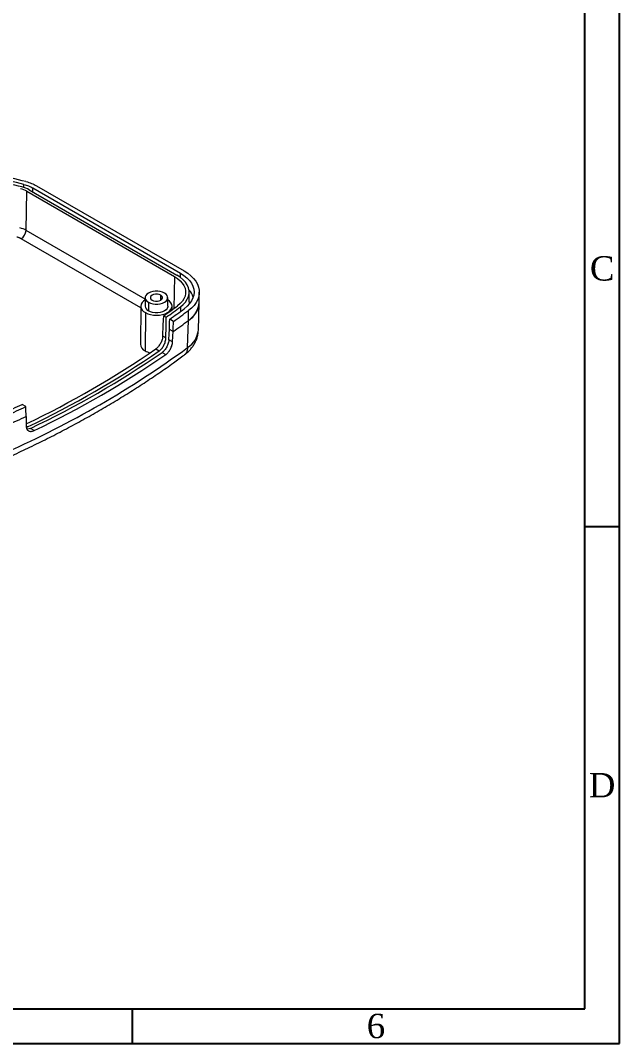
# Model space of a CAD drawing. Header units: millimetres. Extents: x 8 to 428, y 0 to 297.
# Drawn here: x 341.9 to 428, y 0.4 to 147.4 of the extents above; entities that cross this region are included whole.
import ezdxf

# ---------------------------------------------------------------- set-up
doc = ezdxf.new("R2010")
doc.units = ezdxf.units.MM

msp = doc.modelspace()

# ---------------------------------------------------------------- linework, layer by layer
at = {"color": 7, "linetype": 'Continuous'}
for p, q in [((427.9759, 0.3505), (427.9759, 297.3505)), ((422.9759, 5.3505), (422.9759, 292.3505)), ((17.9759, 5.3505), (422.9759, 5.3505)), ((7.9759, 0.3505), (427.9759, 0.3505))]:
    msp.add_line(p, q, dxfattribs=at)
at = {"color": 8, "linetype": 'Continuous', "lineweight": 15}
for p, q in [((342.3704, 123.3739), (342.3704, 123.8265)), ((343.664, 122.7408), (343.664, 123.3157)), ((359.8029, 107.3374), (342.7042, 117.2083)), ((359.1776, 106.0871), (341.9973, 116.005)), ((364.0257, 110.5775), (363.9227, 105.975)), ((364.8777, 110.4559), (364.8777, 111.0693)), ((362.0489, 107.1883), (362.0489, 107.9026)), ((364.8687, 106.2028), (364.8753, 105.549)), ((342.9195, 88.9813), (342.7204, 89.0963))]:
    msp.add_line(p, q, dxfattribs=at)
at = {"color": 7, "linetype": 'Continuous', "lineweight": 15}
for p, q in [((344.1943, 123.6219), (365.408, 111.3755)), ((342.7043, 117.2083), (342.8062, 122.8274)), ((342.8061, 122.8273), (364.0257, 110.5775)), ((343.16, 123.0318), (364.3798, 110.7819)), ((343.664, 123.3157), (364.8777, 111.0693)), ((359.8052, 107.5512), (359.7921, 106.3265)), ((363.0682, 106.3265), (363.0551, 107.5512)), ((366.1553, 106.9294), (366.137, 108.3583)), ((367.5913, 106.9037), (367.5913, 108.3327)), ((359.1802, 106.3286), (359.1217, 100.858)), ((360.2811, 106.8821), (360.2719, 105.652)), ((363.6858, 105.8022), (363.6801, 106.3286)), ((367.4639, 102.8934), (367.59, 106.824)), ((359.8392, 105.4022), (359.7978, 99.9075)), ((362.4818, 104.9381), (362.8376, 104.7327)), ((363.8711, 104.136), (363.3381, 104.4437)), ((366.0154, 104.2576), (366.0154, 105.6865)), ((363.8323, 102.6796), (363.2993, 102.9873)), ((365.916, 100.3704), (366.0154, 104.2576)), ((362.7852, 101.761), (362.3369, 102.0198)), ((363.7587, 101.199), (363.2257, 101.5067)), ((361.3516, 100.1827), (361.8373, 99.9023)), ((362.2396, 99.67), (362.7721, 99.3627)), ((342.6579, 91.8899), (342.1249, 92.1976)), ((342.7476, 88.9161), (342.9195, 88.9813)), ((343.8543, 88.4417), (343.3219, 88.7491))]:
    msp.add_line(p, q, dxfattribs=at)
for p, q in [((427.9759, 74.6005), (422.9759, 74.6005)), ((357.9759, 0.3505), (357.9759, 5.3505))]:
    msp.add_line(p, q)
at = {"color": 7, "linetype": 'Continuous', "lineweight": 15, "flags": 128}
for points in [[(364.0257, 110.5775), (364.4654, 110.291), (364.8422, 109.9761), (365.1507, 109.6372), (365.3862, 109.2794), (365.5454, 108.9079), (365.626, 108.528), (365.6268, 108.1452), (365.5479, 107.7652), (365.3902, 107.3934), (365.1562, 107.0352), (364.8493, 106.696), (364.4738, 106.3805)], [(364.8687, 106.2028), (365.2783, 106.547), (365.6132, 106.9171), (365.8685, 107.3079), (366.0405, 107.7135), (366.1267, 108.1281), (366.1258, 108.5457), (366.0378, 108.9603), (365.8641, 109.3656), (365.6071, 109.756), (365.2706, 110.1257), (364.8595, 110.4693), (364.3798, 110.7819)], [(364.8777, 111.0693), (365.3751, 110.7483), (365.8077, 110.3973), (366.17, 110.0207), (366.4576, 109.6232), (366.6669, 109.2097), (366.7953, 108.7854), (366.8412, 108.3554), (366.804, 107.9252), (366.6843, 107.5), (366.4835, 107.0851), (366.204, 106.6857), (365.8494, 106.3067), (365.424, 105.9528)], [(365.408, 111.3755), (365.9239, 111.0451), (366.378, 110.6858), (366.7654, 110.3014), (367.0821, 109.8959), (367.3245, 109.4737), (367.4901, 109.0393), (367.5772, 108.5974), (367.5848, 108.1526), (367.5128, 107.7098), (367.362, 107.2736), (367.1341, 106.8488), (366.8314, 106.4397), (366.4572, 106.051), (366.0154, 105.6865)], [(362.5792, 108.2088), (362.2947, 108.3397), (361.9669, 108.4309), (361.6121, 108.4776), (361.2482, 108.4776), (360.8935, 108.4309), (360.5656, 108.3397), (360.2811, 108.2088), (360.0542, 108.0445), (359.8964, 107.8553), (359.8154, 107.6505), (359.8154, 107.4404), (359.8964, 107.2356), (360.0542, 107.0463), (360.2811, 106.8821)], [(360.2811, 106.8821), (360.5656, 106.7511), (360.8935, 106.66), (361.2482, 106.6132), (361.6121, 106.6132), (361.9669, 106.66), (362.2947, 106.7511), (362.5792, 106.8821), (362.8061, 107.0463), (362.964, 107.2356), (363.0449, 107.4404), (363.0449, 107.6505), (362.964, 107.8553), (362.8061, 108.0445), (362.5792, 108.2088)], [(362.0489, 107.9026), (361.8274, 107.9955), (361.567, 108.0443), (361.2933, 108.0443), (361.0329, 107.9955), (360.8114, 107.9026), (360.6505, 107.7748), (360.5659, 107.6245), (360.5659, 107.4664), (360.6505, 107.3161), (360.8114, 107.1883)], [(360.8114, 107.1883), (361.0329, 107.0954), (361.2933, 107.0465), (361.567, 107.0465), (361.8274, 107.0954), (362.0489, 107.1883), (362.2098, 107.3161), (362.2944, 107.4664), (362.2944, 107.6245), (362.2098, 107.7748), (362.0489, 107.9026)], [(359.8392, 105.4022), (360.1801, 105.2406), (360.5691, 105.1206), (360.9912, 105.0467), (361.4302, 105.0217), (361.8691, 105.0467), (362.2912, 105.1206), (362.6802, 105.2406), (363.0212, 105.4022), (363.301, 105.599), (363.5089, 105.8236), (363.6369, 106.0672), (363.6802, 106.3206), (363.6369, 106.574), (363.5089, 106.8177), (363.301, 107.0423), (363.0587, 107.2169)], [(363.0682, 106.3265), (363.058, 106.2147), (362.9763, 106.0083), (362.8172, 105.8175), (362.5885, 105.652), (362.3017, 105.5199), (361.9712, 105.428), (361.6136, 105.3809), (361.2468, 105.3809), (360.8891, 105.428), (360.5586, 105.5199), (360.2719, 105.652)], [(366.1553, 106.9294), (366.1449, 106.6986), (366.1325, 106.6007)], [(362.3369, 102.0198), (362.418, 103.6539), (362.4818, 104.9381)], [(362.7852, 101.761), (362.8146, 103.4252), (362.8376, 104.7327)], [(363.2257, 101.5067), (363.2669, 102.3358), (363.2993, 102.9873)], [(363.7587, 101.199), (363.7999, 102.0281), (363.8323, 102.6796)], [(342.7055, 90.4834), (342.7141, 89.683), (342.7209, 89.0542)]]:
    msp.add_lwpolyline(points, dxfattribs=at)
at = {"color": 7, "linetype": 'Continuous', "lineweight": 15}
for centre, radius, start, end in [((323.5989, 50.2936), 75.4606, 75.811396, 82.144875), ((323.6121, 49.5938), 76.5661, 75.818439, 82.152637), ((323.628, 48.8583), 77.7335, 75.818459, 82.152628), ((341.0956, 119.3625), 4.2101, 60.636953, 76.262216), ((341.1646, 117.3035), 1.5426, 302.67415, 356.459755), ((363.8843, 106.6435), 3.0043, 18.930388, 42.194997), ((360.1816, 106.317), 0.9768, 112.892125, 249.478757), ((360.5927, 106.388), 0.8029, 184.394936, 246.450714), ((294.9394, 200.3153), 116.8708, 305.30461, 306.510364), ((295.0601, 200.5091), 117.3325, 305.285678, 306.510035), ((295.2497, 200.754), 117.9479, 305.259167, 306.509808), ((364.1561, 107.1572), 3.4445, 302.669243, 355.779605), ((364.2975, 107.073), 3.2982, 301.391351, 357.057496), ((295.4823, 200.9724), 118.5509, 305.230936, 306.509843), ((295.4695, 199.5608), 118.5725, 305.20814, 306.509811), ((282.8139, 214.2743), 140.9967, 293.880884, 306.113739), ((282.569, 214.8214), 139.0998, 295.623035, 304.497835), ((360.235, 100.9341), 1.1158, 183.910629, 246.935147), ((282.6382, 215.2485), 139.9187, 295.520324, 304.4743), ((282.7725, 215.4805), 140.4532, 295.537396, 304.457227), ((282.9501, 215.7879), 141.1609, 295.5598, 304.434823), ((361.1847, 102.3887), 2.8426, 240.797149, 256.775575), ((271.8791, 241.2527), 164.7783, 294.232535, 295.233283), ((272.0462, 241.5668), 165.4968, 294.232255, 295.256131), ((272.0755, 240.074), 165.4265, 294.232072, 295.274593)]:
    msp.add_arc(centre, radius, start, end, dxfattribs=at)
at = {"color": 8, "linetype": 'Continuous', "lineweight": 15}
msp.add_arc((364.0689, 103.24), 3.4127, 302.768429, 354.170835, dxfattribs=at)
at = {"color": 7, "linetype": 'Continuous', "lineweight": 15}
for centre, major_axis, ratio, start_param, end_param in [((340.6817, 121.5996), (3.0054, 0.0009), 0.57736208, 0.78553232, 1.15562768), ((247.7628, -191.8222), (103.7725, 3550.2187), 0.03019706, 4.79640715, 4.79681881), ((247.7628, -191.8222), (104.2941, 3568.0645), 0.03019706, 4.79590386, 4.79631344), ((247.7628, -191.8222), (-107.9991, 3445.6592), 0.03019191, 4.79346536, 4.79387494)]:
    msp.add_ellipse(centre, major_axis=major_axis, ratio=ratio, start_param=start_param, end_param=end_param, dxfattribs=at)
for points, knots in [([(342.3704, 123.8265), (342.6137, 123.7647), (342.8427, 123.691), (343.2739, 123.5207), (343.4761, 123.4242), (343.664, 123.3157)], [0, 0, 0, 0, 0.5, 0.5, 1, 1, 1, 1]), ([(342.6724, 124.2228), (342.9586, 124.1502), (343.2281, 124.0634), (343.7354, 123.8631), (343.9732, 123.7495), (344.1943, 123.6219)], [0, 0, 0, 0, 0.5, 0.5, 1, 1, 1, 1]), ([(341.9973, 116.005), (341.9751, 116.0175), (341.9307, 116.0425), (341.8604, 116.0775), (341.7877, 116.1108), (341.6873, 116.1524), (341.5558, 116.1999), (341.4437, 116.2304), (341.3875, 116.2457)], [0, 0, 0, 0, 0.12531326, 0.250220242, 0.374988762, 0.499887528, 0.749481674, 1, 1, 1, 1]), ([(362.3369, 102.0198), (362.3329, 101.9402), (362.3231, 101.858), (362.2923, 101.6885), (362.2709, 101.6002), (362.2178, 101.4233), (362.1862, 101.3351), (362.1133, 101.1593), (362.0714, 101.071), (361.9811, 100.9021), (361.9323, 100.8207), (361.8273, 100.6642), (361.7714, 100.5897), (361.5996, 100.3848), (361.4758, 100.2687), (361.3516, 100.1827)], [0, 0, 0, 0, 0.125, 0.125, 0.25, 0.25, 0.375, 0.375, 0.5, 0.5, 0.625, 0.625, 0.75, 0.75, 1, 1, 1, 1]), ([(361.8373, 99.9023), (361.8995, 99.9454), (361.9605, 99.9953), (362.0804, 100.1086), (362.1397, 100.1726), (362.2533, 100.3111), (362.3071, 100.3851), (362.4089, 100.5421), (362.4573, 100.626), (362.5443, 100.7968), (362.5834, 100.8842), (362.6527, 101.0628), (362.6827, 101.1539), (362.7553, 101.4215), (362.7824, 101.5987), (362.7852, 101.761)], [0, 0, 0, 0, 0.125, 0.125, 0.25, 0.25, 0.375, 0.375, 0.5, 0.5, 0.625, 0.625, 0.75, 0.75, 1, 1, 1, 1]), ([(363.2257, 101.5067), (363.2217, 101.4271), (363.2119, 101.3449), (363.1811, 101.1754), (363.1597, 101.0872), (363.1065, 100.9102), (363.0749, 100.8221), (363.0019, 100.6463), (362.9601, 100.558), (362.8696, 100.3892), (362.8208, 100.3078), (362.7157, 100.1514), (362.6598, 100.0769), (362.4878, 99.872), (362.3639, 99.756), (362.2396, 99.67)], [0, 0, 0, 0, 0.125, 0.125, 0.25, 0.25, 0.375, 0.375, 0.5, 0.5, 0.625, 0.625, 0.75, 0.75, 1, 1, 1, 1]), ([(365.4327, 99.3017), (365.5364, 99.3815), (365.8132, 99.5946), (366.1998, 99.964), (366.5765, 100.4107), (366.8784, 100.8647), (367.1285, 101.3545), (367.3152, 101.8774), (367.433, 102.3969), (367.4508, 102.7358), (367.4588, 102.888)], [0, 0, 0, 0, 0.09052779, 0.24167614, 0.37346451, 0.50142534, 0.62615264, 0.76125005, 0.89271158, 1, 1, 1, 1]), ([(362.7721, 99.3627), (362.8343, 99.4056), (362.8956, 99.4554), (363.0164, 99.568), (363.0766, 99.6315), (363.1922, 99.7689), (363.2472, 99.8422), (363.3519, 99.9977), (363.4019, 100.0807), (363.4925, 100.2496), (363.5335, 100.3359), (363.607, 100.5122), (363.6392, 100.602), (363.7187, 100.8657), (363.7508, 101.0398), (363.7587, 101.199)], [0, 0, 0, 0, 0.125, 0.125, 0.25, 0.25, 0.375, 0.375, 0.5, 0.5, 0.625, 0.625, 0.75, 0.75, 1, 1, 1, 1]), ([(339.384, 84.26), (339.8347, 84.4643), (341.1407, 85.0564), (343.269, 86.0613), (345.7532, 87.2847), (348.1911, 88.54), (350.5823, 89.8263), (352.9255, 91.143), (355.2196, 92.4896), (357.4633, 93.8655), (359.656, 95.2699), (361.7953, 96.7028), (363.721, 98.0471), (364.9152, 98.9224), (365.4327, 99.3017)], [0, 0, 0, 0, 0.04664992, 0.13518052, 0.22372034, 0.31226795, 0.4008228, 0.48938417, 0.57795118, 0.66652277, 0.75509768, 0.84367439, 0.93225068, 1, 1, 1, 1]), ([(342.7209, 89.0542), (342.7217, 88.9774), (342.7298, 88.9054), (342.7598, 88.7711), (342.782, 88.7081), (342.8397, 88.5952), (342.8748, 88.5455), (342.9572, 88.4595), (343.0051, 88.4231), (343.1095, 88.3668), (343.1663, 88.3464), (343.2891, 88.3216), (343.3549, 88.3174), (343.558, 88.3292), (343.7055, 88.3699), (343.8543, 88.4417)], [0, 0, 0, 0, 0.125, 0.125, 0.25, 0.25, 0.375, 0.375, 0.5, 0.5, 0.625, 0.625, 0.75, 0.75, 1, 1, 1, 1]), ([(343.3219, 88.7491), (343.1887, 88.6915), (343.0121, 88.615), (342.8653, 88.6386), (342.8292, 88.6444)], [0, 0, 0, 0, 0.75397345, 1, 1, 1, 1])]:
    msp.add_open_spline(points, degree=3, knots=knots, dxfattribs=at)
msp.add_open_spline([(342.7042, 117.2083), (342.4385, 117.3611), (342.1336, 117.4815), (341.7895, 117.5692)], degree=3, dxfattribs=at)
at = {"color": 8, "linetype": 'Continuous', "lineweight": 15}
msp.add_open_spline([(365.916, 100.3704), (365.9057, 100.2437), (365.8851, 99.9905), (365.7602, 99.6722), (365.608, 99.4384), (365.4744, 99.3448), (365.4259, 99.3108)], degree=3, knots=[0, 0, 0, 0, 0.27994399, 0.55988796, 0.83983132, 1, 1, 1, 1], dxfattribs=at)

# ---------------------------------------------------------------- texts
at = {"char_height": 3.5, "attachment_point": 5}
for s, insert, width in [('{\\Ftimesout|c134;C}', (425.4759, 111.7255), 5), ('{\\Ftimesout|c134;D}', (425.4759, 37.4755), 5), ('{\\Ftimesout|c134;6}', (392.9759, 2.8505), 70)]:
    msp.add_mtext(s, dxfattribs=dict(at, insert=insert, width=width))

doc.saveas('drawing.dxf')
